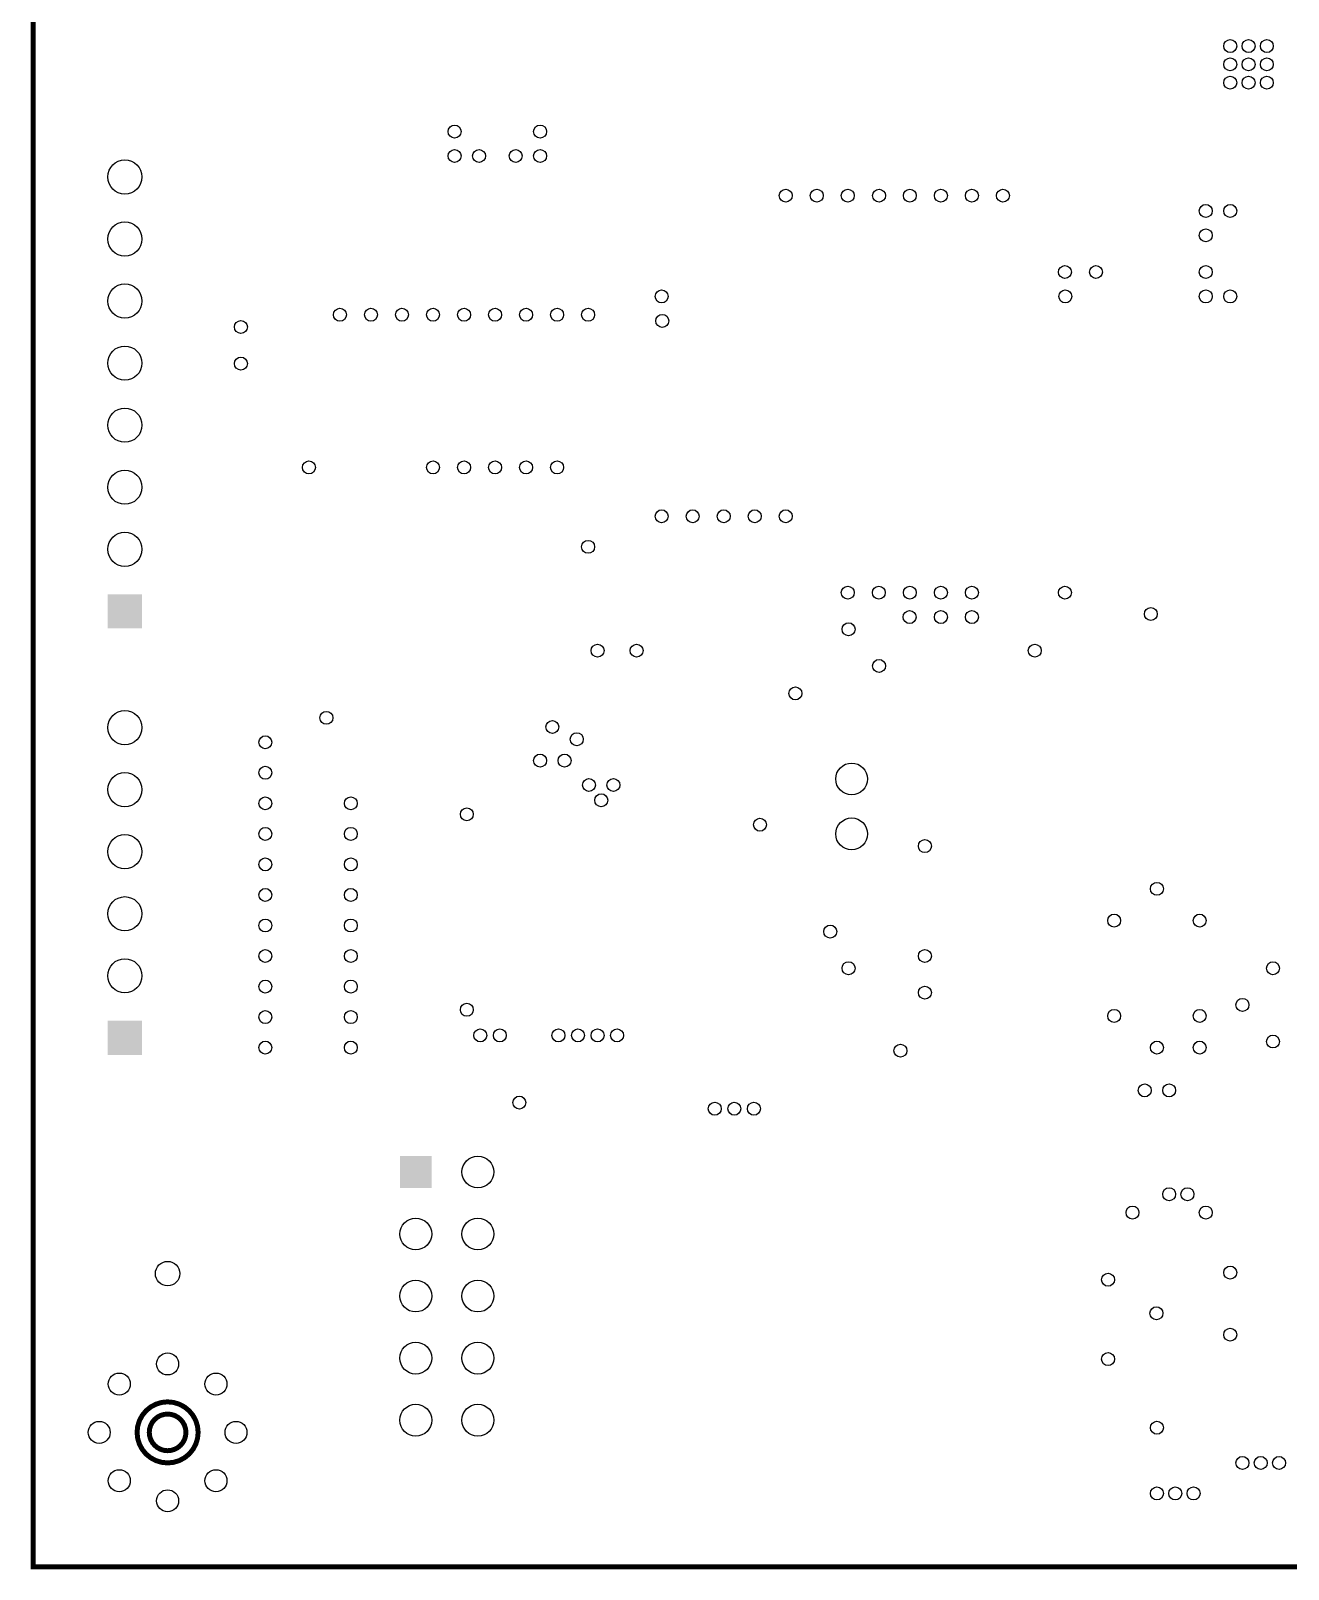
# Model space of a CAD drawing. Extents: x -8 to 142, y 0 to 126.
# Drawn here: x -0.1 to 51.4, y -0.1 to 62.9 of the extents above; entities that cross this region are included whole.
import ezdxf

# ---------------------------------------------------------------- set-up
doc = ezdxf.new("R2010")
doc.units = 0
doc.layers.get('0').update_dxf_attribs({"linetype": 'CONTINUOUS'})
doc.layers.add('03_ASSY2_GBR', color=1, linetype='CONTINUOUS')

# ---------------------------------------------------------------- blocks, each defined once
blk = doc.blocks.new('ROUND_124')
blk.add_circle((0, 0), 0.7)
blk = doc.blocks.new('SQUARE_125')
blk.add_solid([(0.7, 0.7), (0.7, -0.7), (-0.7, 0.7), (-0.7, -0.7)])
blk = doc.blocks.new('SQUARE_154')
blk.add_solid([(0.65, 0.65), (0.65, -0.65), (-0.65, 0.65), (-0.65, -0.65)])
blk = doc.blocks.new('ROUND_170')
blk.add_circle((0, 0), 0.265)
blk = doc.blocks.new('ROUND_171')
blk.add_circle((0, 0), 0.45)
blk = doc.blocks.new('ROUND_216')
blk.add_circle((0, 0), 0.5)
blk = doc.blocks.new('ROUND_218')
blk.add_circle((0, 0), 0.65)

msp = doc.modelspace()

# ---------------------------------------------------------------- linework, layer by layer
at = {"layer": '03_ASSY2_GBR', "const_width": 0.2032}
for points in [[(0, 0), (123.5, 0), (123.5, 103.5), (0, 103.5), (0, 0)], [(4.25, 5.5), (4.274, 5.256), (4.345, 5.022), (4.461, 4.806), (4.616, 4.616), (4.806, 4.461), (5.022, 4.345), (5.256, 4.274), (5.5, 4.25), (5.744, 4.274), (5.978, 4.345), (6.194, 4.461), (6.384, 4.616), (6.539, 4.806), (6.655, 5.022), (6.726, 5.256), (6.75, 5.5), (6.726, 5.744), (6.655, 5.978), (6.539, 6.194), (6.384, 6.384), (6.194, 6.539), (5.978, 6.655), (5.744, 6.726), (5.5, 6.75), (5.256, 6.726), (5.022, 6.655), (4.806, 6.539), (4.616, 6.384), (4.461, 6.194), (4.345, 5.978), (4.274, 5.744), (4.25, 5.5)], [(4.75, 5.5), (4.764, 5.354), (4.807, 5.213), (4.876, 5.083), (4.97, 4.97), (5.083, 4.876), (5.213, 4.807), (5.354, 4.764), (5.5, 4.75), (5.646, 4.764), (5.787, 4.807), (5.917, 4.876), (6.03, 4.97), (6.124, 5.083), (6.193, 5.213), (6.236, 5.354), (6.25, 5.5), (6.236, 5.646), (6.193, 5.787), (6.124, 5.917), (6.03, 6.03), (5.917, 6.124), (5.787, 6.193), (5.646, 6.236), (5.5, 6.25), (5.354, 6.236), (5.213, 6.193), (5.083, 6.124), (4.97, 6.03), (4.876, 5.917), (4.807, 5.787), (4.764, 5.646), (4.75, 5.5)]]:
    msp.add_lwpolyline(points, dxfattribs=at)

# ---------------------------------------------------------------- block references
at = {"layer": '03_ASSY2_GBR'}
for name, p in [('ROUND_170', (49, 62.25)), ('ROUND_170', (49.75, 62.25)), ('ROUND_170', (50.5, 62.25)), ('ROUND_170', (49, 61.5)), ('ROUND_170', (49.75, 61.5)), ('ROUND_170', (50.5, 61.5)), ('ROUND_170', (49, 60.75)), ('ROUND_170', (49.75, 60.75)), ('ROUND_170', (50.5, 60.75)), ('ROUND_170', (17.25, 58.75)), ('ROUND_170', (20.75, 58.75)), ('ROUND_170', (17.25, 57.75)), ('ROUND_170', (18.25, 57.75)), ('ROUND_170', (19.75, 57.75)), ('ROUND_170', (20.75, 57.75)), ('ROUND_124', (3.75, 56.89)), ('ROUND_170', (30.805, 56.125)), ('ROUND_170', (32.075, 56.125)), ('ROUND_170', (33.345, 56.125)), ('ROUND_170', (34.625, 56.125)), ('ROUND_170', (35.885, 56.125)), ('ROUND_170', (37.155, 56.125)), ('ROUND_170', (38.425, 56.125)), ('ROUND_170', (39.695, 56.125)), ('ROUND_170', (48, 55.5)), ('ROUND_170', (49, 55.5)), ('ROUND_124', (3.75, 54.35)), ('ROUND_170', (48, 54.5)), ('ROUND_170', (42.235, 53)), ('ROUND_170', (43.505, 53)), ('ROUND_170', (48, 53)), ('ROUND_124', (3.75, 51.81)), ('ROUND_170', (25.725, 52)), ('ROUND_170', (42.25, 52)), ('ROUND_170', (48, 52)), ('ROUND_170', (49, 52)), ('ROUND_170', (8.5, 50.75)), ('ROUND_170', (12.555, 51.25)), ('ROUND_170', (13.825, 51.25)), ('ROUND_170', (15.095, 51.25)), ('ROUND_170', (16.365, 51.25)), ('ROUND_170', (17.635, 51.25)), ('ROUND_170', (18.905, 51.25)), ('ROUND_170', (20.175, 51.25)), ('ROUND_170', (21.445, 51.25)), ('ROUND_170', (22.715, 51.25)), ('ROUND_170', (25.75, 51)), ('ROUND_124', (3.75, 49.27)), ('ROUND_170', (8.5, 49.25)), ('ROUND_124', (3.75, 46.73)), ('ROUND_124', (3.75, 44.19)), ('ROUND_170', (11.285, 45)), ('ROUND_170', (16.365, 45)), ('ROUND_170', (17.635, 45)), ('ROUND_170', (18.905, 45)), ('ROUND_170', (20.175, 45)), ('ROUND_170', (21.445, 45)), ('ROUND_170', (25.725, 43)), ('ROUND_170', (26.995, 43)), ('ROUND_170', (28.265, 43)), ('ROUND_170', (29.535, 43)), ('ROUND_170', (30.805, 43)), ('ROUND_124', (3.75, 41.65)), ('ROUND_170', (22.715, 41.75)), ('SQUARE_125', (3.75, 39.11)), ('ROUND_170', (33.345, 39.875)), ('ROUND_170', (34.615, 39.875)), ('ROUND_170', (35.885, 39.875)), ('ROUND_170', (37.155, 39.875)), ('ROUND_170', (38.425, 39.875)), ('ROUND_170', (42.235, 39.875)), ('ROUND_170', (35.875, 38.875)), ('ROUND_170', (37.155, 38.875)), ('ROUND_170', (38.425, 38.875)), ('ROUND_170', (45.75, 39)), ('ROUND_170', (33.375, 38.375)), ('ROUND_170', (23.1, 37.5)), ('ROUND_170', (24.7, 37.5)), ('ROUND_170', (41, 37.5)), ('ROUND_170', (34.625, 36.875)), ('ROUND_170', (31.2, 35.75)), ('ROUND_124', (3.75, 34.35)), ('ROUND_170', (12, 34.75)), ('ROUND_170', (21.25, 34.375)), ('ROUND_170', (9.5, 33.75)), ('ROUND_170', (22.25, 33.875)), ('ROUND_170', (9.5, 32.5)), ('ROUND_170', (20.75, 33)), ('ROUND_170', (21.75, 33)), ('ROUND_218', (33.5, 32.25)), ('ROUND_124', (3.75, 31.81)), ('ROUND_170', (22.75, 32)), ('ROUND_170', (23.75, 32)), ('ROUND_170', (9.5, 31.25)), ('ROUND_170', (13, 31.25)), ('ROUND_170', (23.25, 31.375)), ('ROUND_170', (17.75, 30.8)), ('ROUND_170', (9.5, 30)), ('ROUND_170', (13, 30)), ('ROUND_170', (29.75, 30.375)), ('ROUND_218', (33.5, 30)), ('ROUND_124', (3.75, 29.27)), ('ROUND_170', (36.5, 29.5)), ('ROUND_170', (9.5, 28.75)), ('ROUND_170', (13, 28.75)), ('ROUND_170', (9.5, 27.5)), ('ROUND_170', (13, 27.5)), ('ROUND_170', (46, 27.75)), ('ROUND_124', (3.75, 26.73)), ('ROUND_170', (9.5, 26.25)), ('ROUND_170', (13, 26.25)), ('ROUND_170', (44.25, 26.45)), ('ROUND_170', (47.75, 26.45)), ('ROUND_170', (32.625, 26)), ('ROUND_170', (9.5, 25)), ('ROUND_170', (13, 25)), ('ROUND_170', (36.5, 25)), ('ROUND_124', (3.75, 24.19)), ('ROUND_170', (33.375, 24.5)), ('ROUND_170', (50.75, 24.5)), ('ROUND_170', (9.5, 23.75)), ('ROUND_170', (13, 23.75)), ('ROUND_170', (36.5, 23.5)), ('ROUND_170', (9.5, 22.5)), ('ROUND_170', (13, 22.5)), ('ROUND_170', (17.75, 22.8)), ('ROUND_170', (44.25, 22.55)), ('ROUND_170', (47.75, 22.55)), ('ROUND_170', (49.5, 23)), ('SQUARE_125', (3.75, 21.65)), ('ROUND_170', (9.5, 21.25)), ('ROUND_170', (13, 21.25)), ('ROUND_170', (18.3, 21.75)), ('ROUND_170', (19.1, 21.75)), ('ROUND_170', (21.5, 21.75)), ('ROUND_170', (22.3, 21.75)), ('ROUND_170', (23.1, 21.75)), ('ROUND_170', (23.9, 21.75)), ('ROUND_170', (46, 21.25)), ('ROUND_170', (47.75, 21.25)), ('ROUND_170', (50.75, 21.5)), ('ROUND_170', (35.5, 21.125)), ('ROUND_170', (45.5, 19.5)), ('ROUND_170', (46.5, 19.5)), ('ROUND_170', (19.9, 19)), ('ROUND_170', (27.9, 18.75)), ('ROUND_170', (28.7, 18.75)), ('ROUND_170', (29.5, 18.75)), ('SQUARE_154', (15.66, 16.16)), ('ROUND_218', (18.2, 16.16)), ('ROUND_170', (46.5, 15.25)), ('ROUND_170', (47.25, 15.25)), ('ROUND_170', (45, 14.5)), ('ROUND_170', (48, 14.5)), ('ROUND_218', (15.66, 13.62)), ('ROUND_218', (18.2, 13.62)), ('ROUND_216', (5.5, 12)), ('ROUND_170', (44, 11.75)), ('ROUND_170', (49, 12.04)), ('ROUND_218', (15.66, 11.08)), ('ROUND_218', (18.2, 11.08)), ('ROUND_170', (45.98, 10.375)), ('ROUND_170', (49, 9.5)), ('ROUND_218', (15.66, 8.54)), ('ROUND_218', (18.2, 8.54)), ('ROUND_171', (5.5, 8.3)), ('ROUND_170', (44, 8.5)), ('ROUND_171', (3.52, 7.48)), ('ROUND_171', (7.48, 7.48)), ('ROUND_218', (15.66, 6)), ('ROUND_218', (18.2, 6)), ('ROUND_171', (2.7, 5.5)), ('ROUND_171', (8.3, 5.5)), ('ROUND_170', (46, 5.69)), ('ROUND_170', (49.5, 4.25)), ('ROUND_170', (50.25, 4.25)), ('ROUND_170', (51, 4.25)), ('ROUND_171', (3.52, 3.52)), ('ROUND_171', (7.48, 3.52)), ('ROUND_171', (5.5, 2.7)), ('ROUND_170', (46, 3)), ('ROUND_170', (46.75, 3)), ('ROUND_170', (47.5, 3))]:
    msp.add_blockref(name, p, dxfattribs=at)

doc.saveas('drawing.dxf')
